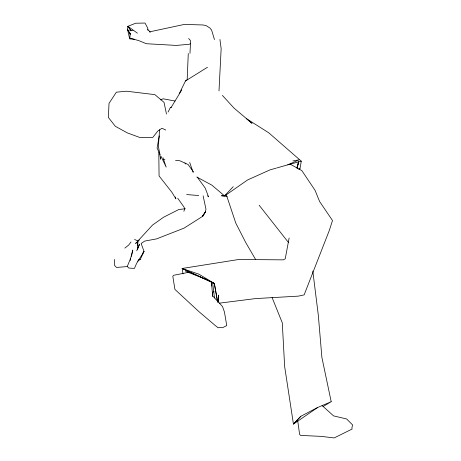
<?xml version="1.0" encoding="UTF-8"?>
<svg xmlns="http://www.w3.org/2000/svg" width="461" height="461" viewBox="0 0 461 461"><rect width="100%" height="100%" fill="white"/><g stroke="black" fill="none" stroke-linecap="round" stroke-linejoin="round"><path stroke-width="0.69" d="M136.721 250.813L139.55 244.134L137.545 249.182L137.689 241.241L152.476 225.106L163.638 217.194L178.805 209.513L185.408 208.741M130.561 260.459L130.607 258.373L132.797 250.098L131.454 256.316M188.278 53.488L187.183 79.661L185.466 80.975L179.248 93.71M212.325 296.509L212.481 292.262L214.065 291.727M189.984 53.343L190.543 42.21L190.278 40.338L188.635 38.505M137.545 249.182L137.62 247.811M137.73 245.759L137.989 240.965L138.894 240.21M218.998 90.915L221.153 48.687L219.932 39.473M159.569 129.795L158.382 146.154L160.641 159.189L160.572 157.777M148.056 30.167L147.681 28.092L145.065 23.05L135.695 23.229L127.916 26.294L127.49 29.227L129.668 38.891L134.526 39.266M299.028 169.268L300.03 168.277L301.281 161.166L268.78 132.826L246.468 118.667L252.017 123.312L234.021 108.105L222.392 95.404M159.281 135.909L157.074 148.096L160.111 154.435M289.128 238.02L285.232 258.805L283.313 259.854L238.723 259.491L182.164 268.475L182.988 273.846M297.097 168.651L298.67 161.869M130.607 258.373L127.299 266.395L128.752 268.048L134.433 268.411L136.565 263.49L144.028 251.476L141.152 243.483L144.702 241.074L156.533 238.902L184.06 228.126L203.03 216.088L205.364 211.91L205.963 209.144L203.117 195.833M297.138 167.429L298.595 161.903M297.04 167.291L298.376 162.543M183.904 211.311L184.682 208.689L183.951 206.995L177.698 198.213M137.655 261.156L140.334 259.289L144.028 251.476L142.328 253.665M168.092 112.04L170.265 107.69L171.319 107.171L181.778 89.872M131.039 241.939L128.705 245.056L124.822 248.11M322.988 406.573L331.188 401.704L317.652 407.495L300.849 416.266L293.444 424.12L284.644 366.512L282.288 322.833L272.099 297.57M300.849 416.266L293.444 424.108L317.652 407.495M227.129 196.432L221.418 195.758L224.507 195.879L233.249 186.682M298.97 169.21L300.03 168.277M139.228 239.945L135.551 243.431L137.649 241.99M224.997 195.677L247.615 179.94L270.019 169.879L276.041 168.179M185.466 80.975L207.467 67.26M190.456 43.686L189.246 44.273L176.304 45.426L146.356 43.72L138.934 40.677L129.858 38.067L130.209 33.111L130.215 34.108L127.49 29.227L130.209 34.223M182.153 268.481L198.87 274.157L214.348 283.463L217.615 301.972L214.348 283.463L182.164 268.475L214.348 283.457M170.265 107.69L171.457 107.154M276.709 167.994L287.756 164.836L299.143 159.829L292.931 160.918M160.601 99.881L163.09 98.81L175.082 101.017M138.461 259.86L140.334 259.289M287.756 164.836L301.281 161.166M149.404 31.901L184.337 24.421L203.174 24.975L206.298 25.701L209.945 28.046L211.616 30.103L214.463 39.577M189.396 272.169L173.866 275.24L172.8 276.248L174.921 289.41L198.835 311.55L214.907 325.224L218.162 327.834L219.148 327.477L222.49 327.742L226.749 325.593L224.438 311.982L222.502 306.502L212.659 295.904L211.403 281.734M219.263 303.171L255.527 298.59L298.44 296.123L304.139 294.884L329.258 230.586L332.496 220.519L319.629 201.543L315.07 190.335L301.817 170.57L290.004 164.07M127.593 266.544L116.506 267.432L114.541 265.352L114.374 259.451M129.679 30.42L132.929 30.282M186.647 194.571L198.685 195.516M163.482 159.42L164.905 159.535M175.56 160.399L179.825 160.745L188.059 164.462L193.487 171.93M185.576 271.333L207.243 279.729M134.566 239.455L137.493 240.803M165.776 130.042L161.961 128.262L157.737 131.137L152.919 137.297L152.228 137.574L139.706 137.447L127.455 132.958L115.336 126.308L108.364 117.44L109.026 103.333L116.379 92.183L126.498 91.209L154.873 94.638L164.018 102.348L166.484 114.069M196.795 177.024L211.922 185.178L224.507 195.879M131.033 30.893L127.916 26.294L137.395 33.169M147.393 29.729L148.615 30.236L150.28 32.258M322.118 405.565L333.568 415.885L346.649 418.974L352.636 424.973L351.91 427.716L352.066 429.082L334.133 437.95L321.524 436.394L300.578 435.409L299.621 434.452L297.731 420.91M207.519 195.827L208.539 196.841L205.185 188.019L197.245 177.099M184.907 162.992L185.812 164.024M259.14 205.22L288.396 242.4M127.916 26.294L130.722 30.115M255.746 259.71L245.736 242.538L235.773 223.066L226.144 194.225M161.016 156.331L166.173 167.101L163.004 157.737M189.696 162.514L193.13 172.379M175.243 196.905L175.895 198.887L171.878 192.266L159.068 175.941L158.791 152.211M331.188 401.704L321.882 357.356L318.32 315.249L312.812 271.108M212.584 282.466L214.515 297.915M211.374 283.129L211.501 285.947M218.698 295.184L217.995 301.984L218.698 295.184M205.364 211.91L202.293 216.503L205.364 211.91"/></g></svg>
